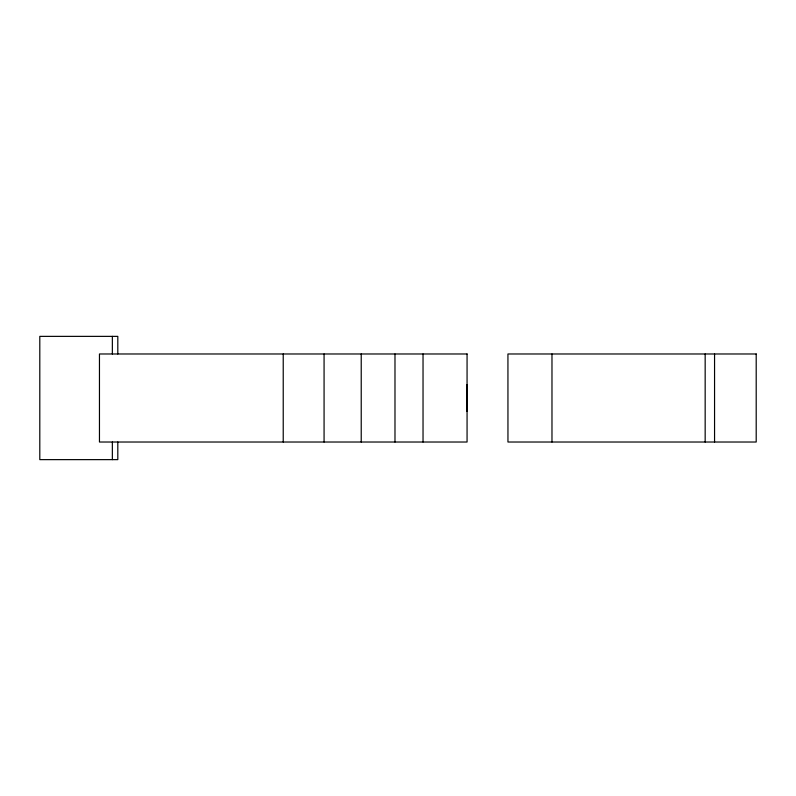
<?xml version="1.0" encoding="UTF-8"?>
<svg xmlns="http://www.w3.org/2000/svg" width="796" height="796" viewBox="0 0 796 796"><rect width="100%" height="100%" fill="white"/><g stroke="black" fill="none" stroke-linecap="round" stroke-linejoin="round"><path stroke-width="1.19" d="M467.053 386.567L467.053 384.796L467.053 411.204L467.053 409.433M714.559 353.981L714.559 442.019M705.166 353.981L705.166 442.019M551.976 353.981L551.976 442.019M423.034 353.981L423.034 442.019M394.985 353.981L394.985 442.019M361.225 353.981L361.225 442.019M324.072 353.981L324.072 442.019M283.227 353.981L283.227 442.019M117.808 353.981L117.808 336.37L39.8 336.37L39.8 459.63L117.808 459.63L117.808 442.019M112.355 336.37L112.355 353.981M112.355 442.019L112.355 459.63M467.063 353.981L99.46 353.981L99.46 442.019L467.063 442.019L467.063 353.981M756.2 353.981L507.938 353.981L507.957 442.019L756.2 442.019L756.2 353.981"/></g></svg>
